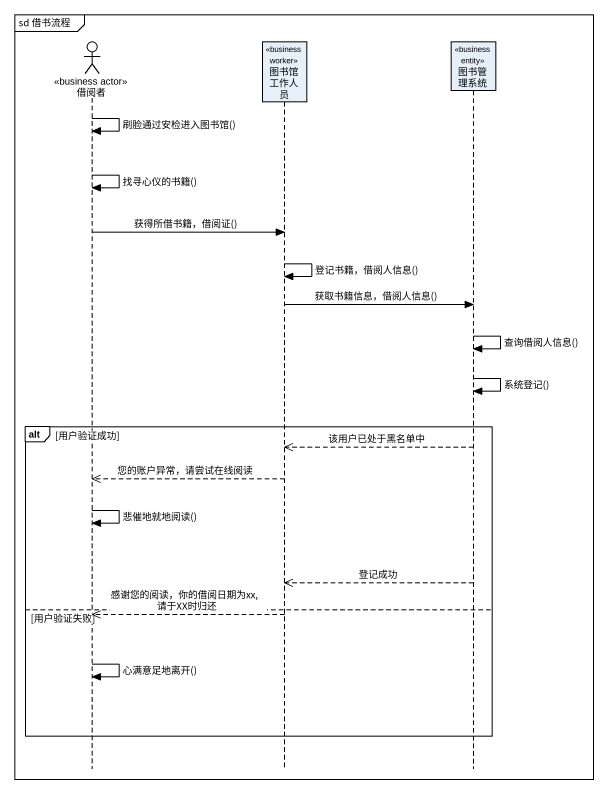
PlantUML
@startuml
mainframe sd 借书流程
hide footbox
actor 借阅者 <<business actor>>
participant 图书馆工作人员 <<business worker>>
participant 图书管理系统 <<business entity>>

借阅者 -> 借阅者 : 刷脸通过安检进入图书馆()
借阅者 -> 借阅者 : 找寻心仪的书籍()
借阅者 -> 图书馆工作人员 : 获得所借书籍，借阅证()
图书馆工作人员 -> 图书馆工作人员 : 登记书籍，借阅人信息()
图书馆工作人员 -> 图书管理系统 : 获取书籍信息，借阅人信息()
图书管理系统 -> 图书管理系统 : 查询借阅人信息()
图书管理系统 -> 图书管理系统 : 系统登记()
alt 用户验证成功
  图书管理系统 -->> 图书馆工作人员 : 该用户已处于黑名单中
  图书馆工作人员 -->> 借阅者 : 您的账户异常，请尝试在线阅读
  借阅者 -> 借阅者 : 悲催地就地阅读()
  图书管理系统 -->> 图书馆工作人员 : 登记成功
else 用户验证失败
  图书馆工作人员 -->> 借阅者 : 感谢您的阅读，你的借阅日期为xx,请于XX时归还
  借阅者 -> 借阅者 : 心满意足地离开()
end
@enduml
